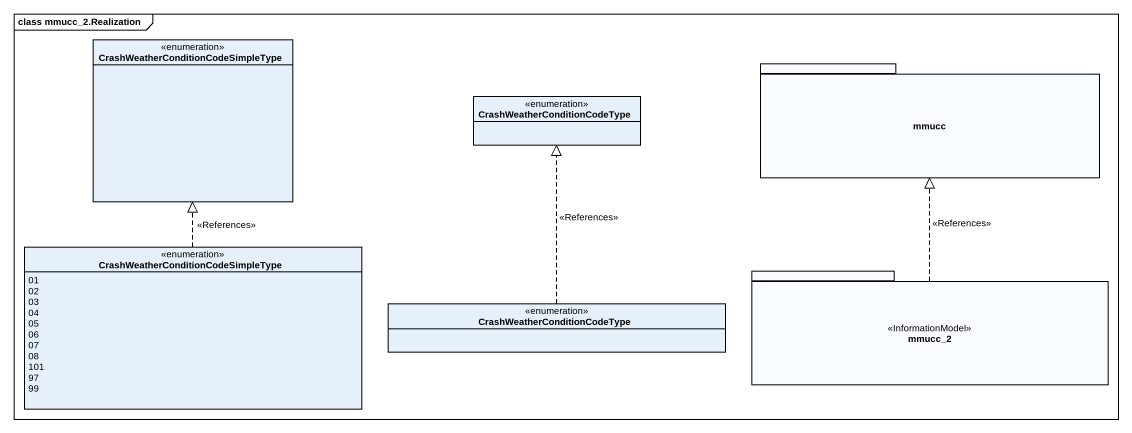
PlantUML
@startuml
mainframe class mmucc_2.Realization
hide circle
hide empty members
enum "CrashWeatherConditionCodeSimpleType" as CrashWeatherConditionCodeSim
package mmucc {
}
enum "CrashWeatherConditionCodeType" as CrashWeatherConditionCodeTyp
enum "CrashWeatherConditionCodeSimpleType" as CrashWeatherConditionCodeSim_2 {
  01
  02
  03
  04
  05
  06
  07
  08
  101
  97
  99
}
package mmucc_2 <<InformationModel>> {
}
enum "CrashWeatherConditionCodeType" as CrashWeatherConditionCodeTyp_2
CrashWeatherConditionCodeSim_2 .up.|> CrashWeatherConditionCodeSim : <<References>>
mmucc_2 .up.|> mmucc : <<References>>
CrashWeatherConditionCodeTyp_2 .up.|> CrashWeatherConditionCodeTyp : <<References>>
@enduml
